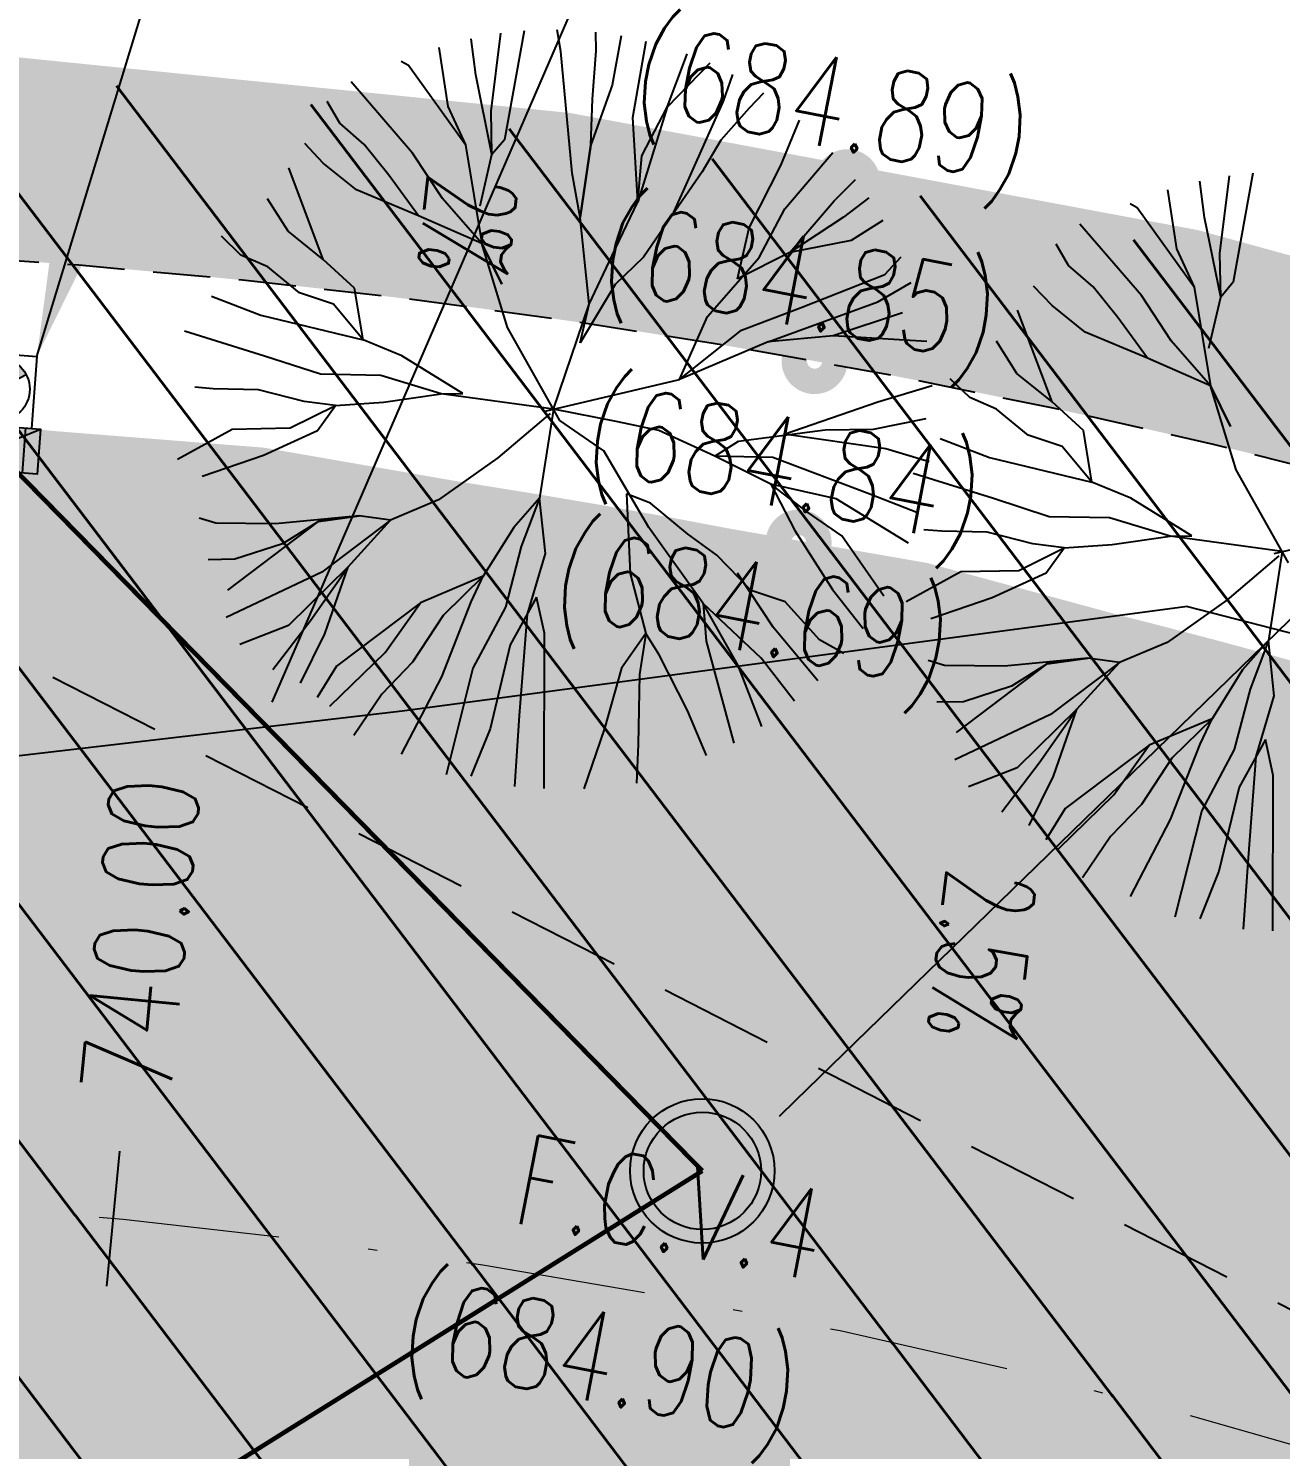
# Model space of a CAD drawing. Extents: x 352140 to 354978, y 6304672 to 6307963.
# Drawn here: x 352330.05 to 352343.92, y 6306026.39 to 6306042.13 of the extents above; entities that cross this region are included whole.
import ezdxf
from ezdxf import colors
from ezdxf.entities.mleader import LeaderData, LeaderLine
from ezdxf.enums import TextEntityAlignment as Align
from ezdxf.math import Vec2, Vec3

# ---------------------------------------------------------------- set-up
doc = ezdxf.new("R2010")
doc.units = 0
for name, pattern in [('CENTER', [50.800000000000004, 31.75, -6.35, 6.35, -6.35]), ('CONTINUA', [0]), ('CONTINUOS', [0]), ('DASHDOT', [1, 0.5, -0.25, 0, -0.25]), ('DASHDOTX2', [2, 1, -0.5, 0, -0.5]), ('DASHED', [19.049999999999997, 12.7, -6.35])]:
    doc.linetypes.add(name, pattern=pattern)
doc.layers.get('0').update_dxf_attribs({"linetype": 'CONTINUOUS'})
for name, color, linetype in [('00-S2_ALL AREA APORTANTES', 150, 'CONTINUOUS'), ('00_All ext_Camara', 3, 'CONTINUOUS'), ('00_All ext_Colector', 1, 'CONTINUOUS'), ('00_All ext_Descarga sum', 1, 'CONTINUOUS'), ('00_All ext_Txt', 4, 'CONTINUOUS'), ('00_S2_All ext_Sumidero', 3, 'CONTINUOUS'), ('01_Dem Ext_Transl_niv.anillo', 130, 'CONTINUOUS'), ('02_Geo ext_Acotamiento', 7, 'CONTINUOUS'), ('02_Geo ext_Eje', 4, 'CONTINUOUS'), ('02_Geo ext_Geometria', 2, 'CONTINUOUS'), ('03_Pav ext_Escurrimiento', 2, 'CONTINUOUS'), ('03_Pav ext_HCV', 34, 'CONTINUOUS'), ('03_Pav ext_Vereda HC', 42, 'CONTINUOUS'), ('03_Pav proy_Solera Tipo A', 1, 'CONTINUOUS'), ('03_S2_Pav ext_Borde vereda', 7, 'CONTINUOUS'), ('03_S3_Pav ext_Cota', 2, 'CONTINUOUS'), ('05_All ext_Txt', 4, 'CONTINUOUS'), ('1-MORA', 200, 'BATTING'), ('Paisajismo', 253, 'CONTINUOUS')]:
    doc.layers.add(name, color=color, linetype=linetype)
doc.layers.add('0_ASD_LINEA OFICIAL', color=253, linetype='DASHDOT', lineweight=20)
doc.layers.add('EJE PROYECTADO', color=7, linetype='DASHDOTX2', lineweight=15)
doc.styles.add('JPG_2MM', font='simplex.shx', dxfattribs={"height": 1})
doc.styles.add('ROMANS', font='romans.shx', dxfattribs={"width": 0.75})
doc.linetypes.add('BATTING', pattern='A,0.0001,-0.1,[134,ltypeshp.shx,S=0.1,R=0,X=-0.1,Y=0],-0.2,[134,ltypeshp.shx,S=0.1,R=180,X=0.1,Y=0],-0.1', length=0.4001)
doc.linetypes.add('MALLA_LINE', pattern='A,0.5,-0.2,["MLL",STANDARD,S=0.1,R=0,X=-0.1,Y=-0.05],-0.25', length=0.95)
doc.dimstyles.new('acio', dxfattribs={"dimscale": 0, "dimtxt": 2, "dimasz": 2, "dimexe": 1, "dimexo": 1, "dimtad": 1, "dimrnd": 0.05, "dimzin": 1, "dimtxsty": 'ROMANS', "dimcen": 2.5, "dimclrt": 2, "dimaunit": 2, "dimazin": 0, "dimtfac": 1, "dimtmove": 0, "dimatfit": 3, "dimfxl": 1, "dimfxlon": 1, "dimarcsym": 0})
pattern_1 = [(127.2451660467093, (0, 0), (-1.263734244477452, -0.9607975902004564), [])]

# ---------------------------------------------------------------- blocks, each defined once
blk = doc.blocks.new('CAMARA')
at = {"layer": '00_All ext_Camara', "ltscale": 0.5}
for radius in [0.8, 0.65]:
    blk.add_circle((0, 0), radius, dxfattribs=at)
blk = doc.blocks.new('_Dot')
at = {"color": 0, "linetype": 'ByBlock', "lineweight": -2}
blk.add_line((-0.5, 0), (-1, 0), dxfattribs=at)
at = {"color": 0, "linetype": 'ByBlock', "const_width": 0.5}
blk.add_lwpolyline([(-0.25, 0, 1), (0.25, 0, 1)], format="xyb", close=True, dxfattribs=at)
blk = doc.blocks.new('*U962')
at = {"layer": 'EJE PROYECTADO', "color": 7, "linetype": 'DASHDOT', "lineweight": 15, "ltscale": 4}
blk.add_arc((352323.9821354292, 6305956.91211073), 72.37226913880471, 63.50553329109514, 114.7343948820518, dxfattribs=at)
blk = doc.blocks.new('SUMIDEROS2-flat-36')
h = blk.add_hatch(color=256)
h.dxf.hatch_style = 1
h.paths.add_polyline_path([(-2384012.433764914, 5850958.890662028), (-2384013.236991517, 5850959.486335617), (-2384012.135928119, 5850959.292275329)])
h = blk.add_hatch(color=256)
h.dxf.hatch_style = 1
h.paths.add_polyline_path([(-2384013.425125614, 5850958.89225714, 1), (-2384012.727470282, 5850958.835011723)])
at = {"ltscale": 0.5}
blk.add_line((-2384012.135928119, 5850959.292275329), (-2384013.236991517, 5850959.486335617), dxfattribs=at)
for points in [[(-2384012.939154723, 5850959.887948919), (-2384012.135928119, 5850959.292275329), (-2384012.433764914, 5850958.890662028), (-2384013.236991517, 5850959.486335617)], [(-2384013.236991517, 5850959.486335617), (-2384012.939154723, 5850959.887948919), (-2384012.135928119, 5850959.292275329), (-2384012.433764914, 5850958.890662028)]]:
    blk.add_lwpolyline(points, close=True)
for points in [[(-2384013.103120417, 5850959.387056686), (-2384012.805283622, 5850959.788669988)], [(-2384012.969249316, 5850959.287777754), (-2384012.671412521, 5850959.689391055)], [(-2384012.835378215, 5850959.188498823), (-2384012.53754142, 5850959.590112124)], [(-2384012.514087574, 5850958.950229387), (-2384012.990626445, 5850958.307648106), (-2384013.633207727, 5850958.784186976), (-2384013.156668857, 5850959.426768258)], [(-2384012.701507115, 5850959.089219891), (-2384012.403670321, 5850959.490833192)], [(-2384012.701507115, 5850959.089219891), (-2384012.403670321, 5850959.490833192)], [(-2384012.567636015, 5850958.98994096), (-2384012.26979922, 5850959.391554261)], [(-2384012.727470282, 5850958.835011723), (-2384013.425125614, 5850958.89225714)]]:
    blk.add_lwpolyline(points)
blk.add_circle((-2384013.076297948, 5850958.863634431), 0.35, dxfattribs=at)
blk = doc.blocks.new('sta_tic')
blk.add_line((0, -1.5), (0, 1.5))
blk = doc.blocks.new('A$C27410629')
at = {"layer": '0_ASD_LINEA OFICIAL', "ltscale": 8}
blk.add_lwpolyline([(76.7953272922519, 1069.871826448478, 0.5, 0.5, 0.0082602829516699), (73.75120944769878, 1083.84613889671, 0.5, 0.5, 0.0284436034361872), (70.02322302448738, 1095.123899362329, 0.5, 0.5, -0.0125641486096236), (61.85169162339338, 1118.103795091622, 0.5, 0.5, -4.8188611198e-05), (57.16621416757698, 1131.528602737148, 0.5, 0.5, -0.0136636635266434), (47.35306737102655, 1157.144811785064, 0.5, 0.5, -0.058265206568289), (39.5238239384571, 1192.667044975913, 0.5, 0.5, 0), (39.52382393476162, 1192.667044975795, 0.5, 0.5, -0.0039617241967277), (39.30971049536311, 1195.102375908729, 0.5, 0.5, -0.2741006311764708), (74.41974673312143, 1266.696226243977, 0.5, 0.5, 0), (74.41974673312143, 1266.696226243977, 0.5, 0.5, -0.1176347053763299), (110.9320621097566, 1279.578054116107, 0.5, 0.5, -0.1054479127376658), (145.7934265161566, 1276.066786170079, 0.5, 0.5, -0.0422728465568076), (159.0130519136401, 1270.583866395673, 0.5, 0.5, 0), (184.10035183937, 1256.740404939205, 0.5, 0.5, 0.0189373347584972), (195.808663727601, 1250.818771916636, 0.5, 0.5, -0.0114747213886426), (213.8720052116551, 1241.444718308924, 0.5, 0.5, 0.0496207765704239), (224.067825478156, 1237.140783889462, 0.5, 0.5, 0), (224.0678254780942, 1237.140783889882, 0.5, 0.5, 0), (224.0678254781378, 1237.140783889459, 0.5, 0.5, 0.0889315887561895), (244.7299903754392, 1234.105212128939, 0.5, 0.5, 0.0193728643711076), (253.1142150382038, 1234.676184867732, 0.5, 0.5, 0.0233876999116095), (286.0191263138258, 1240.57846385429, 0.5, 0.5, 0.0298147503070914), (329.8275544899516, 1253.395882122718, 0.5, 0.5, 0.0053734721055666)], format="xyseb", dxfattribs=at)
blk = doc.blocks.new('1.0 - LO RECABARREN LOTEO PARQUE - VEGETACION PROPUESTA ETAPA MUNICIPAL')
at = {"layer": 'Paisajismo', "color": 251}
for p, q in [((352335.1774945407, 6306041.214912227), (352335.2860842473, 6306042.075842745)), ((352335.5421248936, 6306042.103729547), (352335.3243063562, 6306040.895677424)), ((352335.9494300054, 6306041.873502115), (352335.9083371701, 6306042.116280717)), ((352336.3429777361, 6306041.883341255), (352336.3390737026, 6306042.090112607)), ((352336.6182642752, 6306042.049176483), (352336.5195843493, 6306041.501883248)), ((352334.5989005303, 6306041.919991894), (352334.6988869307, 6306041.26437295)), ((352335.0090579938, 6306041.614241447), (352334.9550430862, 6306042.015895707)), ((352336.2996722354, 6306041.348044829), (352336.3429777361, 6306041.883341255)), ((352336.7475756322, 6306041.143929576), (352336.8963083584, 6306041.989043598)), ((352334.2628980262, 6306041.720906042), (352334.1819938721, 6306041.763102381)), ((352334.8938328128, 6306040.840473148), (352334.2628980262, 6306041.720906042)), ((352336.0754047727, 6306040.527474949), (352335.9494300054, 6306041.873502115)), ((352337.129283518, 6306041.256813519), (352337.3327668658, 6306041.79513425)), ((352337.6010704095, 6306041.743682729), (352337.129283518, 6306041.256813519)), ((352337.3327668658, 6306041.79513425), (352337.3490747509, 6306041.847356967)), ((352335.1866109807, 6306040.732073721), (352335.0090579938, 6306041.614241447)), ((352337.851095962, 6306041.619953723), (352337.7497814928, 6306041.323856037)), ((352334.3080235183, 6306040.749239633), (352333.6254781165, 6306041.538069172)), ((352336.5195843493, 6306041.501883248), (352336.282560109, 6306040.839968282)), ((352338.1970729142, 6306041.413092974), (352338.0374705246, 6306041.247238684)), ((352333.5005682617, 6306041.081404873), (352333.3625464407, 6306041.319314498)), ((352334.6988869307, 6306041.26437295), (352334.8938328128, 6306040.840473148)), ((352336.282560109, 6306040.839968282), (352336.2996722354, 6306041.348044829)), ((352337.129283518, 6306041.256813519), (352336.8018990369, 6306040.208403041)), ((352336.8457089566, 6306040.716983667), (352337.129283518, 6306041.256813519)), ((352337.7497814928, 6306041.323856037), (352337.3059817701, 6306040.32932936)), ((352338.0374705246, 6306041.247238684), (352337.723669699, 6306040.893903089)), ((352335.1866109807, 6306040.732073721), (352335.1774945407, 6306041.214912227)), ((352336.8018990369, 6306040.208403041), (352336.7475756322, 6306041.143929576)), ((352338.3867081329, 6306040.611365084), (352338.5930266879, 6306041.114680429)), ((352333.7720745964, 6306040.846015561), (352333.5005682617, 6306041.081404873)), ((352333.3179949965, 6306040.636416385), (352333.1127676257, 6306040.853921012)), ((352334.0455962058, 6306040.503772234), (352333.7720745964, 6306040.846015561)), ((352334.8938328128, 6306040.840473148), (352335.0746929087, 6306039.748211228)), ((352335.3243063562, 6306040.895677424), (352335.1866109807, 6306040.732073721)), ((352336.1642072978, 6306040.03602012), (352336.282560109, 6306040.839968282)), ((352336.282560109, 6306040.839968282), (352336.1642072978, 6306040.03602012)), ((352337.723669699, 6306040.893903089), (352337.5166533611, 6306040.542583684)), ((352333.6855809244, 6306040.341474526), (352333.3179949965, 6306040.636416385)), ((352334.6379648255, 6306040.247718851), (352334.3080235183, 6306040.749239633)), ((352335.0565126366, 6306040.166104513), (352335.1866109807, 6306040.732073721)), ((352336.8018990369, 6306040.208403041), (352336.8457089566, 6306040.716983667)), ((352338.4324062476, 6306040.132293386), (352338.9643323762, 6306040.757394535)), ((352333.3180222114, 6306039.569767373), (352332.9354594689, 6306040.584870542)), ((352334.374531019, 6306040.055676944), (352334.0455962058, 6306040.503772234)), ((352336.1642072978, 6306040.03602012), (352336.0754047727, 6306040.527474949)), ((352337.5166533611, 6306040.542583684), (352337.1786766614, 6306040.05517424)), ((352338.0377349546, 6306039.92051053), (352338.3867081329, 6306040.611365084)), ((352343.2512929653, 6306039.637475872), (352343.3598826719, 6306040.49840639)), ((352343.6159233182, 6306040.526293192), (352343.3981047808, 6306039.318241069)), ((352334.374531019, 6306040.055676944), (352333.6855809244, 6306040.341474526)), ((352337.3059817701, 6306040.32932936), (352337.1786766614, 6306040.05517424)), ((352338.9773472584, 6306040.220007952), (352339.2155190515, 6306040.457199578)), ((352342.6726989549, 6306040.342555539), (352342.7726853554, 6306039.686936595)), ((352343.0828564184, 6306040.036805092), (352343.0288415108, 6306040.438459352)), ((352332.9299518743, 6306039.884447504), (352332.7019605897, 6306040.242401176)), ((352335.0746929087, 6306039.748211228), (352334.6379648255, 6306040.247718851)), ((352336.5193332579, 6306039.615144664), (352336.8018990369, 6306040.208403041)), ((352338.4853607725, 6306039.64720596), (352338.9773472584, 6306040.220007952)), ((352339.3623818148, 6306040.251535345), (352339.0812902394, 6306040.040841569)), ((352342.3366964508, 6306040.143469688), (352342.2557922967, 6306040.185666026)), ((352342.9676312374, 6306039.263036793), (352342.3366964508, 6306040.143469688)), ((352335.0746929087, 6306039.748211228), (352334.374531019, 6306040.055676944)), ((352336.2624565491, 6306039.075815817), (352336.1642072978, 6306040.03602012)), ((352337.1786766614, 6306040.05517424), (352336.8668933953, 6306039.5949816)), ((352338.1488317454, 6306039.59246046), (352338.4324062476, 6306040.132293386)), ((352339.0812902394, 6306040.040841569), (352338.4853607725, 6306039.64720596)), ((352339.5167503029, 6306040.002681253), (352339.1666480615, 6306039.780822595)), ((352343.2604094054, 6306039.154637367), (352343.0828564184, 6306040.036805092)), ((352333.3180222114, 6306039.569767373), (352332.9299518743, 6306039.884447504)), ((352337.9076366, 6306039.354541834), (352338.0377349546, 6306039.92051053)), ((352342.3818219429, 6306039.171803278), (352341.6992765412, 6306039.960632817)), ((352332.406551526, 6306039.617661354), (352332.1889429713, 6306039.827342984)), ((352335.2968410032, 6306039.298099705), (352335.0746929087, 6306039.748211228)), ((352335.0746929087, 6306039.748211228), (352335.2968410032, 6306039.298099705)), ((352335.3593134405, 6306038.818248035), (352335.0746929087, 6306039.748211228)), ((352339.1666480615, 6306039.780822595), (352338.4853607725, 6306039.64720596)), ((352341.5743666863, 6306039.503968518), (352341.4363448653, 6306039.741878143)), ((352342.7726853554, 6306039.686936595), (352342.9676312374, 6306039.263036793)), ((352332.7027358653, 6306039.489633125), (352332.406551526, 6306039.617661354)), ((352333.6658834188, 6306039.254328055), (352333.3180222114, 6306039.569767373)), ((352336.2624565491, 6306039.075815817), (352336.5193332579, 6306039.615144664)), ((352336.8668933953, 6306039.5949816), (352336.5520837874, 6306039.295074529)), ((352337.5736123845, 6306038.940228944), (352338.1488317454, 6306039.59246046)), ((352338.4853607725, 6306039.64720596), (352337.9076366, 6306039.354541834)), ((352339.5410875159, 6306039.404957257), (352339.7193995059, 6306039.600568675)), ((352343.2604094054, 6306039.154637367), (352343.2512929653, 6306039.637475872)), ((352333.0553376177, 6306039.202330476), (352332.7027358653, 6306039.489633125)), ((352338.6132663435, 6306039.040031467), (352339.5410875159, 6306039.404957257)), ((352341.845873021, 6306039.268579206), (352341.5743666863, 6306039.503968518)), ((352333.4316131097, 6306039.075814442), (352333.0553376177, 6306039.202330476)), ((352333.7595369148, 6306038.681147633), (352333.6658834188, 6306039.254328055)), ((352336.5520837874, 6306039.295074529), (352336.1637400703, 6306038.646371397)), ((352339.4610314264, 6306039.102114694), (352339.832337769, 6306039.315087069)), ((352341.3917934211, 6306039.05898003), (352341.1865660503, 6306039.276484657)), ((352342.1193946305, 6306038.926335879), (352341.845873021, 6306039.268579206)), ((352342.9676312374, 6306039.263036793), (352343.1484913333, 6306038.170774873)), ((352343.3981047808, 6306039.318241069), (352343.2604094054, 6306039.154637367)), ((352332.0787358272, 6306039.163985102), (352332.6257464139, 6306038.952933147)), ((352333.7595369148, 6306038.681147633), (352333.4316131097, 6306039.075814442)), ((352335.8690991926, 6306037.912286063), (352336.2624565491, 6306039.075815817)), ((352336.1637400703, 6306038.646371397), (352336.2624565491, 6306039.075815817)), ((352338.2465765776, 6306038.658971957), (352339.4610314264, 6306039.102114694)), ((352341.759379349, 6306038.764038171), (352341.3917934211, 6306039.05898003)), ((352342.7117632501, 6306038.670282496), (352342.3818219429, 6306039.171803278)), ((352343.1303110612, 6306038.588668158), (352343.2604094054, 6306039.154637367)), ((352332.6257464139, 6306038.952933147), (352333.7595369148, 6306038.681147633)), ((352337.2663686565, 6306038.239606409), (352337.5736123845, 6306038.940228944)), ((352337.9503922364, 6306038.787000186), (352338.6132663435, 6306039.040031467)), ((352339.736033398, 6306038.981057455), (352338.9663748014, 6306038.726009985)), ((352341.391820636, 6306037.992331018), (352341.0092578936, 6306039.007434187)), ((352342.4483294436, 6306038.478240589), (352342.1193946305, 6306038.926335879)), ((352332.6680049661, 6306038.500195788), (352331.7814695649, 6306038.777420353)), ((352335.9396116078, 6306037.786975446), (352335.3593134405, 6306038.818248035)), ((352337.2663686565, 6306038.239606409), (352337.9503922364, 6306038.787000186)), ((352342.4483294436, 6306038.478240589), (352341.759379349, 6306038.764038171)), ((352333.7595369148, 6306038.681147633), (352333.7595369148, 6306038.681147633)), ((352334.1902122603, 6306038.502214224), (352333.7595369148, 6306038.681147633)), ((352338.2465765776, 6306038.658971957), (352337.2663686565, 6306038.239606409)), ((352338.9663748014, 6306038.726009985), (352338.2465765776, 6306038.658971957)), ((352338.9663748014, 6306038.726009985), (352338.2465765776, 6306038.658971957)), ((352340.0062551237, 6306038.659983513), (352338.9663748014, 6306038.726009985)), ((352341.003750299, 6306038.307011149), (352340.7757590143, 6306038.664964821)), ((352343.1484913333, 6306038.170774873), (352342.7117632501, 6306038.670282496)), ((352333.2860603728, 6306038.298074966), (352332.6680049661, 6306038.500195788)), ((352334.8656962028, 6306038.08738435), (352334.1902122603, 6306038.502214224)), ((352343.1484913333, 6306038.170774873), (352342.4483294436, 6306038.478240589)), ((352333.9539783778, 6306038.283963629), (352333.2860603728, 6306038.298074966)), ((352334.6254272013, 6306038.082847849), (352333.9539783778, 6306038.283963629)), ((352341.391820636, 6306037.992331018), (352341.003750299, 6306038.307011149)), ((352332.0981082638, 6306038.137952958), (352331.8966794095, 6306038.154274832)), ((352332.60111083, 6306038.127324563), (352332.0981082638, 6306038.137952958)), ((352333.1063921351, 6306037.995986406), (352332.60111083, 6306038.127324563)), ((352335.7774139703, 6306037.890808145), (352337.2663686565, 6306038.239606409)), ((352339.4618183318, 6306037.995229952), (352340.064997081, 6306038.176012412)), ((352340.4803499506, 6306038.040224999), (352340.2627413959, 6306038.249906629)), ((352343.3706394278, 6306037.72066335), (352343.1484913333, 6306038.170774873)), ((352343.1484913333, 6306038.170774873), (352343.3706394278, 6306037.72066335)), ((352343.4331118652, 6306037.24081168), (352343.1484913333, 6306038.170774873)), ((352332.9501012328, 6306037.703808474), (352333.4527975485, 6306037.953812375)), ((352333.4527975485, 6306037.953812375), (352333.1063921351, 6306037.995986406)), ((352333.2532039575, 6306037.67675109), (352333.4527975485, 6306037.953812375)), ((352333.4527975485, 6306037.953812375), (352333.9862222625, 6306037.99060925)), ((352333.9862222625, 6306037.99060925), (352334.6254272013, 6306038.082847849)), ((352334.6254272013, 6306038.082847849), (352334.8656962028, 6306038.08738435)), ((352335.8690991926, 6306037.912286063), (352334.6254272013, 6306038.082847849)), ((352338.4228212575, 6306037.633479916), (352339.4618183318, 6306037.995229952)), ((352340.77653429, 6306037.91219677), (352340.4803499506, 6306038.040224999)), ((352341.7396818434, 6306037.6768917), (352341.391820636, 6306037.992331018)), ((352335.8313116895, 6306037.865103536), (352335.2530660475, 6306037.373154516)), ((352335.8690991926, 6306037.912286063), (352335.7154831435, 6306036.927579495)), ((352336.5808340469, 6306037.772360072), (352335.8690991926, 6306037.912286063)), ((352336.4267067085, 6306037.448761509), (352335.9396116078, 6306037.786975446)), ((352339.4131906841, 6306037.692217126), (352339.998495617, 6306037.810163366)), ((352341.1291360423, 6306037.624894121), (352340.77653429, 6306037.91219677)), ((352331.7014156055, 6306037.359543636), (352332.3093831535, 6306037.691711124)), ((352332.3093831535, 6306037.691711124), (352332.9501012328, 6306037.703808474)), ((352332.6549950052, 6306037.403825228), (352333.2532039575, 6306037.67675109)), ((352337.0366918178, 6306037.674071949), (352336.5808340469, 6306037.772360072)), ((352337.6562604224, 6306037.391806805), (352337.0366918178, 6306037.674071949)), ((352337.9202008771, 6306037.557132956), (352338.8792593236, 6306037.682136008)), ((352339.5521142375, 6306037.473672577), (352338.4228212575, 6306037.633479916)), ((352338.8792593236, 6306037.682136008), (352339.4131906841, 6306037.692217126)), ((352341.5054115344, 6306037.498378087), (352341.1291360423, 6306037.624894121)), ((352341.8333353394, 6306037.103711278), (352341.7396818434, 6306037.6768917)), ((352337.6562604224, 6306037.391806805), (352337.9202008771, 6306037.557132956)), ((352340.0323993844, 6306037.327442328), (352339.5521142375, 6306037.473672577)), ((352340.1525342518, 6306037.586548747), (352340.6995448385, 6306037.375496792)), ((352341.8333353394, 6306037.103711278), (352341.5054115344, 6306037.498378087)), ((352331.9756069544, 6306037.169618243), (352332.6549950052, 6306037.403825228)), ((352335.2530660475, 6306037.373154516), (352334.5942270613, 6306036.906409142)), ((352336.9233851913, 6306036.602978136), (352336.4267067085, 6306037.448761509)), ((352338.276335616, 6306037.082828978), (352337.6562604224, 6306037.391806805)), ((352338.2974829207, 6306037.377188357), (352337.6562604224, 6306037.391806805)), ((352339.3734158852, 6306036.969922406), (352338.2974829207, 6306037.377188357)), ((352340.6995448385, 6306037.375496792), (352341.8333353394, 6306037.103711278)), ((352340.7418033908, 6306036.922759433), (352339.8552679895, 6306037.199983998)), ((352344.0134100324, 6306036.209539091), (352343.4331118652, 6306037.24081168)), ((352338.9994330745, 6306036.919850677), (352338.276335616, 6306037.082828978)), ((352338.276335616, 6306037.082828978), (352338.5434780926, 6306036.569109016)), ((352338.6828352041, 6306036.76981557), (352338.276335616, 6306037.082828978)), ((352341.8333353394, 6306037.103711278), (352341.8333353394, 6306037.103711278)), ((352342.2640106849, 6306036.924777869), (352341.8333353394, 6306037.103711278)), ((352334.5942270613, 6306036.906409142), (352334.0643308198, 6306036.68261393)), ((352335.7154831435, 6306036.927579495), (352335.427873463, 6306036.601463737)), ((352335.7154831435, 6306036.927579495), (352335.5119975091, 6306036.389261796)), ((352335.7154831435, 6306036.927579495), (352335.7154831435, 6306036.927579495)), ((352335.7804774428, 6306036.314161128), (352335.7154831435, 6306036.927579495)), ((352336.6760547305, 6306036.972441299), (352336.7193951935, 6306036.091373161)), ((352336.9450368575, 6306036.870624791), (352336.6760547305, 6306036.972441299)), ((352337.3520430346, 6306036.5308987), (352336.9450368575, 6306036.870624791)), ((352339.8030052844, 6306036.429217105), (352338.9994330745, 6306036.919850677)), ((352339.9119307605, 6306036.758759472), (352339.3734158852, 6306036.969922406)), ((352341.3598587974, 6306036.720638611), (352340.7418033908, 6306036.922759433)), ((352342.9394946274, 6306036.509947995), (352342.2640106849, 6306036.924777869)), ((352332.1262173056, 6306036.649199662), (352331.9441336729, 6306036.706138403)), ((352333.7162685482, 6306036.729489761), (352332.7900589941, 6306036.641608571)), ((352333.26343489, 6306036.667492272), (352333.7162685482, 6306036.729489761)), ((352333.7162685482, 6306036.729489761), (352333.26343489, 6306036.667492272)), ((352334.0643308198, 6306036.68261393), (352333.3007226744, 6306036.106995276)), ((352333.5933762546, 6306036.165968416), (352334.0643308198, 6306036.68261393)), ((352334.0643308198, 6306036.68261393), (352333.7162685482, 6306036.729489761)), ((352339.0616303899, 6306036.509729723), (352338.6828352041, 6306036.76981557)), ((352342.0277768024, 6306036.706527274), (352341.3598587974, 6306036.720638611)), ((352342.6992256259, 6306036.505411494), (352342.0277768024, 6306036.706527274)), ((352332.7900589941, 6306036.641608571), (352332.1262173056, 6306036.649199662)), ((352332.2609014493, 6306035.907100868), (352333.26343489, 6306036.667492272)), ((352333.26343489, 6306036.667492272), (352332.867525293, 6306036.419504604)), ((352335.427873463, 6306036.601463737), (352335.0909055441, 6306036.060625769)), ((352337.5268504501, 6306035.759207921), (352336.9233851913, 6306036.602978136)), ((352337.6769404995, 6306036.296517462), (352337.3520430346, 6306036.5308987)), ((352338.5434780926, 6306036.569109016), (352338.9581108514, 6306035.912797598)), ((352340.1719066884, 6306036.560516603), (352339.9704778341, 6306036.576838477)), ((352340.6749092546, 6306036.549888208), (352340.1719066884, 6306036.560516603)), ((352341.1801905597, 6306036.418550051), (352340.6749092546, 6306036.549888208)), ((352343.8512123949, 6306036.31337179), (352345.3401670811, 6306036.662170054)), ((352332.867525293, 6306036.419504604), (352332.3366202726, 6306036.249137916)), ((352335.5119975091, 6306036.389261796), (352335.337731645, 6306035.717875331)), ((352339.5267280314, 6306035.839398717), (352339.0616303899, 6306036.509729723)), ((352341.0238996574, 6306036.126372119), (352341.5265959731, 6306036.37637602)), ((352341.5265959731, 6306036.37637602), (352341.1801905597, 6306036.418550051)), ((352341.3270023822, 6306036.099314735), (352341.5265959731, 6306036.37637602)), ((352341.5265959731, 6306036.37637602), (352342.0600206871, 6306036.413172895)), ((352342.0600206871, 6306036.413172895), (352342.6992256259, 6306036.505411494)), ((352342.6992256259, 6306036.505411494), (352342.9394946274, 6306036.509947995)), ((352343.9428976173, 6306036.334849708), (352342.6992256259, 6306036.505411494)), ((352332.3366202726, 6306036.249137916), (352332.0429601392, 6306036.243593341)), ((352335.579513787, 6306035.642270584), (352335.7804774428, 6306036.314161128)), ((352338.0582598339, 6306035.902861886), (352337.6769404995, 6306036.296517462)), ((352343.9051101141, 6306036.287667181), (352343.3268644721, 6306035.795718161)), ((352343.9428976173, 6306036.334849708), (352343.7892815682, 6306035.35014314)), ((352333.3007226744, 6306036.106995276), (352332.2419411995, 6306035.605976369)), ((352333.5933762546, 6306036.165968416), (352332.9319599567, 6306035.517262129)), ((352333.1773281928, 6306035.570189772), (352333.5933762546, 6306036.165968416)), ((352333.3359572357, 6306035.424262736), (352333.5933762546, 6306036.165968416)), ((352335.0909055441, 6306036.060625769), (352334.3954391107, 6306035.76627348)), ((352335.0909055441, 6306036.060625769), (352334.6451355744, 6306035.624628657)), ((352334.9583762633, 6306035.776902256), (352335.0909055441, 6306036.060625769)), ((352336.7193951935, 6306036.091373161), (352336.8921850513, 6306035.426539429)), ((352338.3022464118, 6306035.497905325), (352337.9088577805, 6306036.094241201)), ((352339.7752140301, 6306035.782107281), (352340.3831815782, 6306036.114274769)), ((352340.3831815782, 6306036.114274769), (352341.0238996574, 6306036.126372119)), ((352340.7287934298, 6306035.826388873), (352341.3270023822, 6306036.099314735)), ((352338.4345330968, 6306035.77634581), (352338.0582598339, 6306035.902861886)), ((352338.9581108514, 6306035.912797598), (352339.2990279132, 6306035.481093013)), ((352334.3954391107, 6306035.76627348), (352333.4634238296, 6306035.064411065)), ((352334.0035970788, 6306035.215488371), (352334.3954391107, 6306035.76627348)), ((352334.6321666073, 6306034.945599674), (352334.9583762633, 6306035.776902256)), ((352335.6813928443, 6306035.830804578), (352335.3896952889, 6306035.302035326)), ((352335.7694092575, 6306035.429957463), (352335.6813928443, 6306035.830804578)), ((352338.167969699, 6306035.153237247), (352337.5268504501, 6306035.759207921)), ((352337.5268504501, 6306035.759207921), (352337.5610241414, 6306035.343032539)), ((352337.9137158758, 6306035.071693886), (352337.5268504501, 6306035.759207921)), ((352338.8163546211, 6306035.355974393), (352338.4345330968, 6306035.77634581)), ((352340.0494053791, 6306035.592181888), (352340.7287934298, 6306035.826388873)), ((352343.3268644721, 6306035.795718161), (352342.6680254859, 6306035.328972787)), ((352334.6451355744, 6306035.624628657), (352334.3076632938, 6306035.110503414)), ((352335.337731645, 6306035.717875331), (352334.9765901387, 6306035.04296048)), ((352335.493911507, 6306034.518252284), (352335.579513787, 6306035.642270584)), ((352332.9319599567, 6306035.517262129), (352332.3929262588, 6306035.305830201)), ((352332.7602713468, 6306035.027839651), (352333.1773281928, 6306035.570189772)), ((352333.0647444724, 6306034.875754706), (352333.3359572357, 6306035.424262736)), ((352335.7641078694, 6306033.709419481), (352335.7694092575, 6306035.429957463)), ((352336.8921850513, 6306035.426539429), (352336.6214118376, 6306035.043535116)), ((352336.8921850513, 6306035.426539429), (352336.8206707849, 6306034.970883289)), ((352337.0409558391, 6306035.192334319), (352336.8921850513, 6306035.426539429)), ((352338.7961593736, 6306034.903466928), (352338.3022464118, 6306035.497905325)), ((352335.3896952889, 6306035.302035326), (352335.1659099534, 6306034.372039375)), ((352337.5610241414, 6306035.343032539), (352337.866192765, 6306034.212728259)), ((352339.0851599979, 6306035.204507717), (352338.8163546211, 6306035.355974393)), ((352342.6680254859, 6306035.328972787), (352342.1381292444, 6306035.105177575)), ((352343.7892815682, 6306035.35014314), (352343.5016718877, 6306035.024027382)), ((352343.7892815682, 6306035.35014314), (352343.5857959338, 6306034.811825441)), ((352343.7892815682, 6306035.35014314), (352343.7892815682, 6306035.35014314)), ((352343.8542758674, 6306034.736724773), (352343.7892815682, 6306035.35014314)), ((352333.3913611798, 6306034.620290922), (352334.0035970788, 6306035.215488371)), ((352334.3076632938, 6306035.110503414), (352333.9671646748, 6306034.756663741)), ((352337.3543045734, 6306034.574361664), (352337.0409558391, 6306035.192334319)), ((352338.5389742808, 6306034.677231525), (352338.167969699, 6306035.153237247)), ((352340.2000157302, 6306035.071763307), (352340.0179320976, 6306035.128702048)), ((352341.7900669728, 6306035.152053406), (352340.8638574187, 6306035.064172216)), ((352341.3372333147, 6306035.090055917), (352341.7900669728, 6306035.152053406)), ((352341.7900669728, 6306035.152053406), (352341.3372333147, 6306035.090055917)), ((352342.1381292444, 6306035.105177575), (352341.3745210991, 6306034.529558921)), ((352341.6671746793, 6306034.588532061), (352342.1381292444, 6306035.105177575)), ((352342.1381292444, 6306035.105177575), (352341.7900669728, 6306035.152053406)), ((352333.4634238296, 6306035.064411065), (352333.2487273624, 6306034.718224587)), ((352334.9765901387, 6306035.04296048), (352334.6784254295, 6306033.861481234)), ((352336.6214118376, 6306035.043535116), (352336.4328983088, 6306034.375835738)), ((352336.8206707849, 6306034.970883289), (352336.8086003309, 6306034.195664083)), ((352338.1754202613, 6306034.397176703), (352337.9137158758, 6306035.071693886)), ((352340.8638574187, 6306035.064172216), (352340.2000157302, 6306035.071763307)), ((352340.3346998739, 6306034.329664513), (352341.3372333147, 6306035.090055917)), ((352341.3372333147, 6306035.090055917), (352340.9413237176, 6306034.842068249)), ((352343.5016718877, 6306035.024027382), (352343.1647039687, 6306034.483189414)), ((352334.1857079176, 6306034.09190113), (352334.6321666073, 6306034.945599674)), ((352340.9413237176, 6306034.842068249), (352340.4104186972, 6306034.671701561)), ((352343.5857959338, 6306034.811825441), (352343.4115300696, 6306034.140438976)), ((352333.9671646748, 6306034.756663741), (352333.655381407, 6306034.2964711)), ((352340.4104186972, 6306034.671701561), (352340.1167585638, 6306034.666156986)), ((352343.6533122116, 6306034.064834229), (352343.8542758674, 6306034.736724773)), ((352335.4393892708, 6306033.730126326), (352335.493911507, 6306034.518252284)), ((352337.5648498746, 6306034.075200773), (352337.3543045734, 6306034.574361664)), ((352341.3745210991, 6306034.529558921), (352340.3157396241, 6306034.028540014)), ((352341.6671746793, 6306034.588532061), (352341.0057583814, 6306033.939825774)), ((352341.2511266174, 6306033.992753417), (352341.6671746793, 6306034.588532061)), ((352341.4097556603, 6306033.846826381), (352341.6671746793, 6306034.588532061)), ((352343.1647039687, 6306034.483189414), (352342.4692375353, 6306034.188837125)), ((352343.1647039687, 6306034.483189414), (352342.718933999, 6306034.047192303)), ((352343.0321746879, 6306034.199465901), (352343.1647039687, 6306034.483189414)), ((352335.1659099534, 6306034.372039375), (352334.9546321593, 6306033.844788009)), ((352336.4328983088, 6306034.375835738), (352336.2041745331, 6306033.707377153)), ((352336.8086003309, 6306034.195664083), (352336.7899750048, 6306033.767731858)), ((352342.4692375353, 6306034.188837125), (352341.5372222542, 6306033.48697471)), ((352342.0773955034, 6306033.638052016), (352342.4692375353, 6306034.188837125)), ((352342.705965032, 6306033.368163319), (352343.0321746879, 6306034.199465901)), ((352343.7551912689, 6306034.253368223), (352343.4634937136, 6306033.724598971)), ((352343.8432076822, 6306033.852521108), (352343.7551912689, 6306034.253368223)), ((352342.718933999, 6306034.047192303), (352342.3814617184, 6306033.533067059)), ((352343.4115300696, 6306034.140438976), (352343.0503885633, 6306033.465524125)), ((352343.5677099317, 6306032.940815929), (352343.6533122116, 6306034.064834229)), ((352341.0057583814, 6306033.939825774), (352340.4667246834, 6306033.728393846)), ((352340.8340697714, 6306033.450403296), (352341.2511266174, 6306033.992753417)), ((352341.138542897, 6306033.298318351), (352341.4097556603, 6306033.846826381)), ((352343.837906294, 6306032.131983127), (352343.8432076822, 6306033.852521108)), ((352343.4634937136, 6306033.724598971), (352343.239708378, 6306032.79460302)), ((352341.4651596045, 6306033.042854567), (352342.0773955034, 6306033.638052016)), ((352342.3814617184, 6306033.533067059), (352342.0409630994, 6306033.179227386)), ((352341.5372222542, 6306033.48697471), (352341.322525787, 6306033.140788232)), ((352343.0503885633, 6306033.465524125), (352342.7522238541, 6306032.284044879)), ((352342.2595063423, 6306032.514464775), (352342.705965032, 6306033.368163319)), ((352342.0409630994, 6306033.179227386), (352341.7291798316, 6306032.719034745)), ((352343.5131876954, 6306032.152689971), (352343.5677099317, 6306032.940815929)), ((352343.239708378, 6306032.79460302), (352343.0284305839, 6306032.267351654))]:
    blk.add_line(p, q, dxfattribs=at)

msp = doc.modelspace()

# ---------------------------------------------------------------- hatches: boundary and pattern name
at = {"layer": '00-S2_ALL AREA APORTANTES', "linetype": 'DASHED', "lineweight": 40, "ltscale": 0.25}
h = msp.add_hatch(dxfattribs=at)
h.set_pattern_fill('ANSI31', color=82, scale=0.5, angle=82.24516604670927)
h.set_pattern_definition(pattern_1)
edge = h.paths.add_edge_path()
edge.add_arc((352323.998566368, 6305956.996935724), 84.7892684894108, 62.63224066019885, 85.96979794195472)
edge.add_line((352329.9577516248, 6306041.57653233), (352329.079125457, 6306029.106061342))
edge.add_arc((352323.6211101954, 6305955.186665764), 74.12062447947166, 58.2242339443909, 85.77709241488782, ccw=False)
edge.add_line((352362.6527550178, 6306018.197757452), (352368.6919578539, 6306029.142078953))
edge.add_line((352368.6919578539, 6306029.142078953), (352362.9762043864, 6306032.296097642))
h = msp.add_hatch(dxfattribs=at)
h.set_pattern_fill('ANSI31', color=40, scale=0.5, angle=82.24516604670927)
h.set_pattern_definition(pattern_1)
h.paths.add_polyline_path([(352329.0790281165, 6306029.104679774), (352328.2004992891, 6306016.635590354, -0.1007563429291701), (352351.2139975071, 6306010.232972499), (352356.6135521817, 6306007.253435951), (352362.6503608673, 6306018.193418741), (352357.3730907162, 6306021.103937387, 0.0103987673076391), (352356.2682284905, 6306021.68365954, 0.0982975957321028)])
at = {"layer": '03_Pav ext_HCV'}
h = msp.add_hatch(dxfattribs=at)
h.set_pattern_fill('SWAMP', color=256, scale=0.025, angle=-5.878428e-10, style=0)
h.set_pattern_definition([(359.9999999994121, (0, 0), (0.3175000000056422, 0.5499261309017425), [0.079375, -0.555625]), (90, (0.0396875, -4.072e-13), (-0.3174999999943578, 0.5499261309082575), [0.0396875, -1.06016476181]), (90, (0.049609375, -5.09e-13), (-0.3174999999943578, 0.5499261309082575), [0.03175, -1.06810226181]), (90, (0.029765625, -3.054e-13), (-0.3174999999943578, 0.5499261309082575), [0.03175, -1.06810226181]), (59.99999999941215, (0.05953125, -6.108e-13), (-0.3174999995629745, 0.5499261311573168), [0.0254, -0.6096]), (119.9999999994121, (0.01984375, -2.036e-13), (-0.6349999995686166, 2.555744e-10), [0.0254, -0.6095999999999999])])
h.paths.add_polyline_path([(352360.868372727, 6306028.31840835, 0.2867501767208371), (352276.1412867497, 6306023.175510557, 0.0186995896494059), (352271.7705830562, 6306019.63894139, 0.1387730875209856), (352249.4208122046, 6305985.325619695, 0.0821169976683035), (352247.1096555825, 6305968.544474194), (352254.11489188, 6305968.473110226, -0.0849190631894005), (352256.1782145034, 6305983.480684427, -0.1378571209184878), (352276.3741181307, 6306014.365663016, -0.0821666612911294), (352277.762515263, 6306015.224032857), (352283.6096528716, 6306017.625902134, -0.7562922686620178), (352284.3226251645, 6306016.717655372), (352280.5182882364, 6306011.50930614, -0.056138401777608), (352279.7611070714, 6306010.685063163, 0.1378525137337985), (352260.9870741788, 6305982.104565816), (352259.4697379309, 6305977.322016968, 0.0312542427653375), (352257.2518488735, 6305968.441153317), (352264.3677510897, 6305968.368661969, -0.0266553042957439), (352266.1419831768, 6305975.205145839), (352267.6593194248, 6305979.987694686, -0.1347586241790884), (352283.8411908795, 6306004.95120816, 0.0530918854562304), (352286.6875024904, 6306008.087643748), (352291.8375113437, 6306015.138292825, -0.1315344263085925), (352295.8643306832, 6306018.383788061, -0.2245901210606135), (352352.3677380227, 6306016.96834866, -0.1771469914567127), (352353.7775416015, 6306015.464844507), (352355.0256382796, 6306012.534005799, 0.1587547824207233), (352356.2473872155, 6306011.133888852), (352356.61527247, 6306010.904603812, 0.0312792076535771), (352404.2635354987, 6305985.296902456, 0.1549179150466921), (352406.0652175725, 6305985.073782303), (352409.3647523095, 6305985.688455695, -0.1516099281221849), (352411.1310864801, 6305985.481296828, 0.0960790395719011), (352450.5630709757, 6305976.410355219, 0.0201595479318886), (352451.6638567297, 6305976.417867715, 0.0304508160937183), (352465.8170346432, 6305977.967684446, -0.0062485329465827), (352484.699637598, 6305980.9866748, 0.0206380696323987), (352496.4057222298, 6305983.221488672, 0.0020653576393698), (352497.5663418849, 6305983.498192595), (352495.9099347821, 6305990.600186132), (352492.9982529592, 6305990.597078585, -0.7874431456719597), (352492.7225948891, 6305991.73057545), (352495.3422021209, 6305993.034390673), (352493.6820656086, 6306000.152374386, 0.0308808959229887), (352481.5194309897, 6305996.589871377, -0.0644392499704622), (352455.7354173818, 6305990.740502411), (352459.2428169689, 6305990.830949344), (352455.7354173818, 6305990.740502411, -0.0114808226942705), (352451.0179998683, 6305990.402995264, -0.0277682393432207), (352440.8206754049, 6305991.327020614), (352444.24992591, 6305990.587070875), (352440.8206754049, 6305991.327020614, -0.0702069011019849), (352416.0878331156, 6305998.601983743), (352416.6023085984, 6305998.041795899), (352413.0038271977, 6305999.99411206, -0.0357221679558627)])
at = {"layer": '03_Pav ext_Vereda HC'}
h = msp.add_hatch(dxfattribs=at)
h.set_pattern_fill('DOTS', color=256, scale=0.2, style=0)
h.set_pattern_definition([(0, (0, 0), (0.15875, 0.3175), [0, -0.3175])])
h.paths.add_polyline_path([(352461.265296371, 6305996.923199476, -0.0063616972743067), (352458.5671843474, 6305996.559426215), (352458.8039589947, 6305994.573484398, 0.0063737560634052), (352461.5577246899, 6305994.944693554, 0.0225419595893886), (352495.2202422092, 6306001.482094497), (352495.3501705392, 6306000.925015167), (352499.2401742686, 6306001.85691995), (352499.1038702787, 6306002.441335492, 0.0183789659813104), (352525.9458107713, 6306010.280892), (352525.2850116004, 6306012.168839185, -0.0435500632361733)])
h.paths.add_polyline_path([(352444.877366273, 6305995.775925941), (352444.6389070644, 6305993.777767145, 0.0165005840231372), (352451.8286896291, 6305993.950240446), (352451.5914561742, 6305995.9400305, -0.0156966675363956)])
h.paths.add_polyline_path([(352418.7261703826, 6306002.697098588), (352417.8951709915, 6306000.876147664, 0.0775292981522187), (352437.6729332349, 6305994.479099461), (352437.9101192286, 6305996.466589406, -0.0775304526635592)])
h.paths.add_polyline_path([(352399.5545656244, 6306012.637413958, -0.0178441182168717), (352388.0635043116, 6306018.452636186), (352362.9762043864, 6306032.296097642, 0.175923676694206), (352305.5852803702, 6306039.762695248), (352306.1410247718, 6306037.827802296, -0.1750939250216685), (352362.0333407134, 6306030.532090019), (352387.0972738728, 6306016.701522614, 0.0178134484178934), (352398.6953473628, 6306010.831246005, -0.0082881062800142), (352411.7127329188, 6306004.189408959), (352412.5445683602, 6306006.012191901, 0.0082326331563863)])

# ---------------------------------------------------------------- linework, layer by layer
at = {"layer": '00_All ext_Colector', "const_width": 0.2, "flags": 128}
msp.add_lwpolyline([(352337.5179787362, 6306029.473632147), (352365.5630903348, 6306016.448063149)], dxfattribs=at)
at = {"layer": '00_All ext_Descarga sum', "linetype": 'DASHED', "ltscale": 0.05, "const_width": 0.05}
for points in [[(352329.6680676914, 6306037.480162594), (352337.5179787362, 6306029.473632147)], [(352337.5179787362, 6306029.473632147), (352328.7753986893, 6306024.00561337)]]:
    msp.add_lwpolyline(points, dxfattribs=at)
at = {"layer": '00_All ext_Txt', "color": 2, "extrusion": (3.29795474088921e-07, 2.795035053238389e-07, 0.9999999999999066), "elevation": 1.878756512434877}
msp.add_lwpolyline([(352334.1879871265, 6306032.870062594, 0, 0.562499999999999, 0), (352333.7233883125, 6306033.418258176, 0.1042479130453781, 0.1042479130453781, 0)], format="xyseb", dxfattribs=at)
at = {"layer": '00_All ext_Txt', "color": 2, "extrusion": (2.332314614205544e-07, -3.639922384082962e-07, 0.9999999999999066), "elevation": -2.213169610765685}
msp.add_lwpolyline([(352333.674717397, 6306027.069876232, 0, 0.562499999999999, 0), (352333.069678966, 6306026.682192149, 0.1042479130453781, 0.1042479130453781, 0)], format="xyseb", dxfattribs=at)
at = {"layer": '01_Dem Ext_Transl_niv.anillo', "color": 130, "linetype": 'MALLA_LINE', "ltscale": 6, "flags": 128}
msp.add_lwpolyline([(352342.893, 6306035.726), (352353.991, 6306032.874), (352358.4940291601, 6306033.473309258)], dxfattribs=at)
at = {"layer": '02_Geo ext_Eje', "linetype": 'CENTER', "ltscale": 0.1, "const_width": 0.3, "flags": 128}
msp.add_lwpolyline([(352312.1869419859, 6305350.253457952), (352300.2703427262, 6305525.49263268), (352298.8102463124, 6305526.328832162), (352298.1240866417, 6305536.419131564), (352297.4655975985, 6305554.947358046), (352300.3730987812, 6305560.093160775, -0.0037282653220634), (352298.8869483477, 6305583.425011669), (352295.9389332888, 6305635.971749912), (352293.844468649, 6305666.194448568, -0.0184019314181332), (352293.3438672001, 6305681.639249023, 0.0151715770045248), (352293.1864957727, 6305687.704442002), (352288.4883733931, 6305771.091482916, 0.0093866253216456), (352287.0843622422, 6305789.506318077, 0.0241491865333849), (352280.7601415884, 6305831.584019321), (352280.7601415906, 6305831.584019321, 0.0082602829516699), (352277.7160237461, 6305845.558331769, 0.0284436034361872), (352273.9880373229, 6305856.836092235, -0.0125641486096236), (352265.8165059218, 6305879.815987964, -4.8188611198e-05), (352261.131028466, 6305893.24079561, -0.0136636635266434), (352251.3178816694, 6305918.857004657, -0.058265206568289), (352243.4886382369, 6305954.379237848), (352243.4886382332, 6305954.379237848, -0.0039617241967277), (352243.2745247938, 6305956.814568781, -0.2741006311764708), (352278.3845610315, 6306028.408419116), (352278.3845610315, 6306028.408419116, -0.1176347053763299), (352314.8968764082, 6306041.290246989, -0.1054479127376658), (352349.7582408146, 6306037.778979043, -0.0422728465568076), (352362.977866212, 6306032.296059269), (352388.0651661378, 6306018.452597812, 0.0189373347584972), (352399.773478026, 6306012.530964789, -0.0114747213886426), (352417.8368195101, 6306003.156911181, 0.0496207765704239), (352428.0326397766, 6305998.852976762), (352428.0326397765, 6305998.852976763), (352428.0326397766, 6305998.852976762, 0.0889315887561895), (352448.6948046739, 6305995.817405001, 0.0193728643711076), (352457.0790293366, 6305996.38837774, 0.0233876999116095), (352489.9839406122, 6306002.290656727, 0.0298147503070914), (352533.7923687884, 6306015.108074996, 0.0053734721055666), (352539.5197752549, 6306017.216090346, -0.0203890515798278), (352573.143745884, 6306028.108107445, -0.0103381188957269), (352585.980900702, 6306031.484444926, -0.0117361804000416), (352605.8476096128, 6306035.893831218), (352704.8572295532, 6306049.87296456)], format="xyb", dxfattribs=at)
at = {"layer": '02_Geo ext_Geometria', "color": 251, "linetype": 'DASHED', "ltscale": 0.1}
msp.add_line((352356.8994054075, 6306021.365184185), (352325.6106222204, 6306037.344892653), dxfattribs=at)
at = {"layer": '03_Pav ext_Escurrimiento', "elevation": -1.084711837e-07}
msp.add_lwpolyline([(352335.6962839887, 6306039.136059591, 0, 0.3198982362914248, 0), (352335.7711396925, 6306039.838261821, 0, 0, 0), (352335.8561249785, 6306040.635487014, 0, 0, 0)], format="xyseb", dxfattribs=at)
at = {"layer": '03_Pav ext_Escurrimiento'}
msp.add_lwpolyline([(352341.7199734206, 6306032.867781063, 0, 0.3998727953642808, 0), (352341.6065078652, 6306031.992377841, 0, 0, 0), (352341.4598251916, 6306030.860699822, 0, 0, 0)], format="xyseb", dxfattribs=at)
at = {"layer": '03_Pav proy_Solera Tipo A', "linetype": 'CONTINUOS', "ltscale": 0.1}
msp.add_lwpolyline([(352495.4410324625, 6306000.53543655, 0.15, 0.15, 0.0365483178502404), (352481.0258578279, 6305996.410130865, 0.15, 0.15, -0.0746940875011597), (352451.0179998683, 6305990.402995264, 0.15, 0.15, -0.099765833149045), (352415.5564465727, 6305998.845319113, 0.15, 0.15, -0.0374075826978118), (352360.868372727, 6306028.31840835, 0.15, 0.15, 0.2867501767208334), (352276.1412867497, 6306023.175510557, 0.15, 0.15, 0.018699589649407), (352271.7705830562, 6306019.63894139, 0.15, 0.15, 0.1378571209131965), (352249.5015583397, 6305985.583602036, 0.15, 0.15, 0.0921752206402342), (352247.1896057732, 6305966.743566323, 0, 0, 0)], format="xyseb", dxfattribs=at)
at = {"layer": '03_S2_Pav ext_Borde vereda', "linetype": 'DASHED', "ltscale": 0.05}
msp.add_lwpolyline([(352387.0972323035, 6306016.701545552), (352362.0333407134, 6306030.532090019, 0.1782043080328261), (352305.1650243243, 6306037.606567144, 0.1782043080328261)], format="xyb", dxfattribs=at)
at = {"layer": '03_S3_Pav ext_Cota', "const_width": 0.4500000000000001}
for points in [[(352339.0025249567, 6306040.497122816, 1), (352339.2453890787, 6306040.355282832, 1)], [(352338.6400623413, 6306038.515894104, 1), (352338.8829264633, 6306038.37405412, 1)], [(352338.4626825531, 6306036.505574835, 1), (352338.7055466751, 6306036.363734851, 1)], [(352336.7720689678, 6306028.194279684, 1), (352337.0149330898, 6306028.0524397, 1)]]:
    msp.add_lwpolyline(points, format="xyb", close=True, dxfattribs=at)
at = {"layer": '1-MORA', "ltscale": 2, "flags": 128}
msp.add_lwpolyline([(352342.893, 6306035.726), (352334.194, 6306034.567000001), (352320.172, 6306032.932), (352311.964, 6306032.467999999), (352301.304, 6306030.676), (352290.298, 6306028.199), (352282.91, 6306025.812000001), (352275.433, 6306025.139)], dxfattribs=at)

# ---------------------------------------------------------------- block references
at = {"layer": '00_All ext_Camara', "color": 211, "linetype": 'CONTINUA', "rotation": 90.00000002110815}
msp.add_blockref('CAMARA', (352337.5179787362, 6306029.473632147), dxfattribs=at)
at = {"layer": '00_S2_All ext_Sumidero', "ltscale": 0.5, "rotation": 212.2863201160577}
msp.add_blockref('SUMIDEROS2-flat-36', (-4788382.365968302, 9978954.855713092), dxfattribs=at)
at = {"layer": '02_Geo ext_Acotamiento', "color": 2, "linetype": 'Continuous', "lineweight": -3, "xscale": 0.5, "yscale": 0.5, "zscale": 0.5, "rotation": 354.4417200432155}
msp.add_blockref('sta_tic', (352330.9919829318, 6306028.944099306), dxfattribs=at)
at = {"layer": '03_S2_Pav ext_Borde vereda', "linetype": 'Continuous'}
msp.add_blockref('A$C27410629', (352203.9623478023, 6304761.713605438), dxfattribs=at)
at = {"layer": 'EJE PROYECTADO', "color": 7, "linetype": 'DASHDOTX2', "lineweight": 15, "ltscale": 4}
msp.add_blockref('*U962', (0, 0), dxfattribs=at)
at = {"layer": 'Paisajismo'}
msp.add_blockref('1.0 - LO RECABARREN LOTEO PARQUE - VEGETACION PROPUESTA ETAPA MUNICIPAL', (0, 0), dxfattribs=at)

# ---------------------------------------------------------------- texts
at = {"layer": '02_Geo ext_Acotamiento', "color": 7, "linetype": 'Continuous', "lineweight": -3, "insert": (352331.1251629527, 6306030.312634319), "char_height": 1, "attachment_point": 4, "rotation": 84.44172004321548, "style": 'ROMANS'}
msp.add_mtext('{\\C256;740.00}', dxfattribs=at)
at = {"layer": '03_Pav ext_Escurrimiento', "style": 'ROMANS', "oblique": 359.8722847085243, "width": 0.5978430108135433}
for s, height, rotation, p in [('2%%%', 0.9996819884283765, 263.7282684067985, (352334.4224856776, 6306039.996963094, -1.084711837e-07)), ('2.5%%%', 0.9996819884283762, 263.1806537959832, (352340.1178977433, 6306031.913192364))]:
    msp.add_text(s, height=height, rotation=rotation, dxfattribs=at).set_placement(p, align=Align.CENTER)
at = {"layer": '03_S3_Pav ext_Cota', "style": 'JPG_2MM', "width": 0.75}
for s, p in [('(684.89)', (352336.697940004, 6306041.239814574)), ('(684.85)', (352336.3354773886, 6306039.258585862)), ('(684.84)', (352336.1647522736, 6306037.25549288)), ('(684.69)', (352335.8137528629, 6306035.650412801)), ('F.C.V.4', (352335.3817415284, 6306028.90801757)), ('(684.90)', (352334.1231392775, 6306027.33911765))]:
    msp.add_text(s, height=0.9999999999999994, rotation=349.0267236374273, dxfattribs=at).set_placement(p)

# ---------------------------------------------------------------- leaders
at = {"layer": '00_All ext_Txt'}
msp.add_leader([(352330.1452139691, 6306038.497429241, -6.98880335e-08), (352331.8208971768, 6306043.995429899, -6.98880335e-08)], dimstyle='acio', override={"dimscale": 0, "dimgap": 0.625, "dimtad": 0, "dimfxl": 2}, dxfattribs=at)
at = {"layer": '05_All ext_Txt'}
ml = msp.add_multileader_mtext('Standard', dxfattribs=at)
ml.set_content('{\\C256;DESCARGA SUM \\PHDPE DN 300\\PL=11.2m i=1%min}', color=2, style='ROMANS')
ml.set_leader_properties(color=7)
ml.set_arrow_properties(name='DOT')
ml.build(insert=Vec2(0, 0))
ml.multileader.update_dxf_attribs({"text_left_attachment_type": 6, "text_right_attachment_type": 6, "dogleg_length": 1.040329146316736, "arrow_head_size": 0.5})
ctx = ml.context
ctx.base_point, ctx.char_height, ctx.arrow_head_size, ctx.landing_gap_size, ctx.plane_origin, ctx.plane_x_axis, ctx.plane_y_axis = Vec3(352338.7572876934, 6306046.141284524, 6.25074964e-08), 1, 0.5, 0.0500000025053053, Vec3(352383.5580048157, 6306063.190468054, -1.64995275e-08), Vec3(1, -1.387778780781446e-15, -3.517525297178413e-09), Vec3(1.403991249853975e-15, 1, 4.609055430399856e-09)
ctx.left_attachment, ctx.right_attachment = 6, 6
notes = []
notes.append((ctx, [(0, (1, 1, 0), (352337.7169585471, 6306046.141284524, 6.61668805e-08), (1, -1.387778780781446e-15, -3.517525297178413e-09), 1.040329146316736, [(1, [(352332.6526786647, 6306034.436003432, 3.00303237e-08)], 0, [])])]))
ctx.mtext.insert, ctx.mtext.text_direction, ctx.mtext.rotation, ctx.mtext.line_spacing_factor, ctx.mtext.line_spacing_style, ctx.mtext.flow_direction, ctx.mtext.extrusion = Vec3(352338.8072876959, 6306047.341284524, 6.78624866e-08), Vec3(1, -1.387778780781446e-15, -3.517525297178413e-09), 6.283185307179584, 0.8999999999999998, 2, 5, Vec3(3.517525297178408e-09, -4.609055430399862e-09, 1)
ml = msp.add_multileader_mtext('Standard', dxfattribs=at)
ml.set_content('{\\C256;C.I. n°28\\PCA=684.87\\PCRe=683.67^JH=1.20m}', color=2, style='ROMANS')
ml.set_leader_properties(color=7)
ml.set_arrow_properties(name='DOT')
ml.build(insert=Vec2(0, 0))
ml.multileader.update_dxf_attribs({"text_left_attachment_type": 6, "text_right_attachment_type": 6, "dogleg_length": 0.4164050059420628, "arrow_head_size": 0.5})
ctx = ml.context
ctx.base_point, ctx.char_height, ctx.arrow_head_size, ctx.landing_gap_size, ctx.plane_origin, ctx.plane_x_axis, ctx.plane_y_axis = Vec3(352353.9089553999, 6306044.183770944, -7.81142436e-08), 1, 0.5, 0.0500000025053053, Vec3(352375.6641806598, 6305989.947873478, -3.24930872e-08), Vec3(1, -2.775557561562891e-16, -5.041539005118686e-09), Vec3(2.631196363540177e-16, 1, -2.863435111305193e-09)
ctx.left_attachment, ctx.right_attachment = 6, 6
notes.append((ctx, [(0, (1, 1, 0), (352352.8686262536, 6306044.183770944, -7.28693836e-08), (1, -2.775557561562891e-16, -5.041539005118686e-09), 1.040329146316736, [(0, [(352338.1917141752, 6306029.905002705, 4.20111754e-08)], 0, [])])]))
ctx.mtext.insert, ctx.mtext.text_direction, ctx.mtext.width, ctx.mtext.line_spacing_factor, ctx.mtext.line_spacing_style, ctx.mtext.flow_direction, ctx.mtext.extrusion = Vec3(352353.9589554024, 6306045.383770945, -8.18024427e-08), Vec3(1, -2.775557561562891e-16, -5.041539005118686e-09), 6.728604887088298, 0.8999999999999998, 2, 5, Vec3(5.041539005118687e-09, 2.863435111305191e-09, 1)
for ctx, leaders in notes:
    for number, flags, end, landing, length, lines in leaders:
        leader = LeaderData()
        leader.index, (leader.has_last_leader_line, leader.has_dogleg_vector, leader.attachment_direction) = number, flags
        leader.last_leader_point, leader.dogleg_vector, leader.dogleg_length = Vec3(end), Vec3(landing), length
        for number, points, colour, breaks in lines:
            line = LeaderLine()
            line.index, line.vertices, line.color, line.breaks = number, Vec3.list(points), colors.encode_raw_color(colour), breaks
            leader.lines.append(line)
        ctx.leaders.append(leader)

doc.saveas('drawing.dxf')
